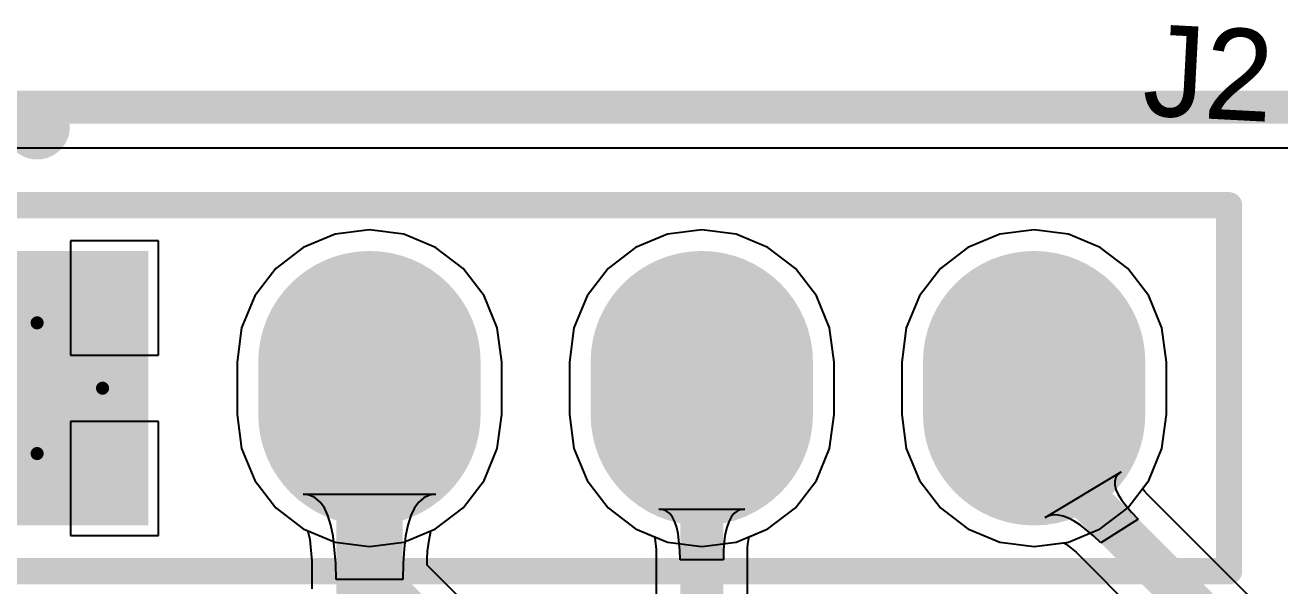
# Model space of a CAD drawing. Header units: millimetres. Extents: x -0.02 to 2.02, y -0.29 to 0.8.
# Drawn here: x 0.3338 to 0.7114, y 0.6346 to 0.8035 of the extents above; entities that cross this region are included whole.
import ezdxf

# ---------------------------------------------------------------- set-up
doc = ezdxf.new("R2010")
doc.units = ezdxf.units.MM
doc.header["$MEASUREMENT"] = 0
for name, color, linetype in [('BottomLayer', 5, 'Continuous'), ('BottomSolder', 6, 'Continuous'), ('DrillGuide', 244, 'Continuous'), ('KeepOutLayer', 6, 'Continuous'), ('Mechanical2', 216, 'Continuous'), ('Mechanical4', 56, 'Continuous'), ('MultiLayer', 9, 'Continuous'), ('PadHoleLayer', 156, 'Continuous'), ('TopLayer', 1, 'Continuous'), ('TopOverlay', 2, 'Continuous'), ('TopSolder', 216, 'Continuous')]:
    doc.layers.add(name, color=color, linetype=linetype)

# ---------------------------------------------------------------- blocks, each defined once
blk = doc.blocks.new('HDR_ML_1X4_19')
at = {"layer": 'BottomLayer'}
blk.add_hatch(color=5, dxfattribs=at).paths.add_polyline_path([(-0.03937, 0.0315), (0.03937, 0.0315), (0.03937, -0.0315), (-0.03937, -0.0315)])
h = blk.add_hatch(color=5, dxfattribs=at)
edge = h.paths.add_edge_path()
edge.add_arc((-0.00787, -0.1), 0.0315, 90, 270)
edge.add_line((-0.00787, -0.1315), (0.00787, -0.1315))
edge.add_arc((0.00787, -0.1), 0.0315, 270, 450)
edge.add_line((0.00787, -0.0685), (-0.00787, -0.0685))
h = blk.add_hatch(color=5, dxfattribs=at)
edge = h.paths.add_edge_path()
edge.add_arc((-0.00787, -0.2), 0.0315, 90, 270)
edge.add_line((-0.00787, -0.2315), (0.00787, -0.2315))
edge.add_arc((0.00787, -0.2), 0.0315, 270, 450)
edge.add_line((0.00787, -0.1685), (-0.00787, -0.1685))
h = blk.add_hatch(color=5, dxfattribs=at)
edge = h.paths.add_edge_path()
edge.add_arc((-0.00787, -0.3), 0.0315, 90, 270)
edge.add_line((-0.00787, -0.3315), (0.00787, -0.3315))
edge.add_arc((0.00787, -0.3), 0.0315, 270, 450)
edge.add_line((0.00787, -0.2685), (-0.00787, -0.2685))
at = {"layer": 'BottomSolder'}
blk.add_hatch(color=6, dxfattribs=at).paths.add_polyline_path([(-0.04134, 0.03346), (0.04134, 0.03346), (0.04134, -0.03346), (-0.04134, -0.03346)])
h = blk.add_hatch(color=6, dxfattribs=at)
edge = h.paths.add_edge_path()
edge.add_arc((-0.00787, -0.1), 0.03346, 90, 270)
edge.add_line((-0.00787, -0.13346), (0.00787, -0.13346))
edge.add_arc((0.00787, -0.1), 0.03346, 270, 450)
edge.add_line((0.00787, -0.06654), (-0.00787, -0.06654))
h = blk.add_hatch(color=6, dxfattribs=at)
edge = h.paths.add_edge_path()
edge.add_arc((-0.00787, -0.2), 0.03346, 90, 270)
edge.add_line((-0.00787, -0.23346), (0.00787, -0.23346))
edge.add_arc((0.00787, -0.2), 0.03346, 270, 450)
edge.add_line((0.00787, -0.16654), (-0.00787, -0.16654))
h = blk.add_hatch(color=6, dxfattribs=at)
edge = h.paths.add_edge_path()
edge.add_arc((-0.00787, -0.3), 0.03346, 90, 270)
edge.add_line((-0.00787, -0.33346), (0.00787, -0.33346))
edge.add_arc((0.00787, -0.3), 0.03346, 270, 450)
edge.add_line((0.00787, -0.26654), (-0.00787, -0.26654))
at = {"layer": 'MultiLayer'}
blk.add_hatch(color=9, dxfattribs=at).paths.add_polyline_path([(-0.03937, 0.0315), (0.03937, 0.0315), (0.03937, -0.0315), (-0.03937, -0.0315)])
h = blk.add_hatch(color=9, dxfattribs=at)
edge = h.paths.add_edge_path()
edge.add_arc((-0.00787, -0.1), 0.0315, 90, 270)
edge.add_line((-0.00787, -0.1315), (0.00787, -0.1315))
edge.add_arc((0.00787, -0.1), 0.0315, 270, 450)
edge.add_line((0.00787, -0.0685), (-0.00787, -0.0685))
h = blk.add_hatch(color=9, dxfattribs=at)
edge = h.paths.add_edge_path()
edge.add_arc((-0.00787, -0.2), 0.0315, 90, 270)
edge.add_line((-0.00787, -0.2315), (0.00787, -0.2315))
edge.add_arc((0.00787, -0.2), 0.0315, 270, 450)
edge.add_line((0.00787, -0.1685), (-0.00787, -0.1685))
h = blk.add_hatch(color=9, dxfattribs=at)
edge = h.paths.add_edge_path()
edge.add_arc((-0.00787, -0.3), 0.0315, 90, 270)
edge.add_line((-0.00787, -0.3315), (0.00787, -0.3315))
edge.add_arc((0.00787, -0.3), 0.0315, 270, 450)
edge.add_line((0.00787, -0.2685), (-0.00787, -0.2685))
at = {"layer": 'PadHoleLayer'}
h = blk.add_hatch(color=156, dxfattribs=at)
edge = h.paths.add_edge_path()
edge.add_arc((0, 0), 0.02165, 0, 360)
h = blk.add_hatch(color=156, dxfattribs=at)
edge = h.paths.add_edge_path()
edge.add_arc((0, -0.1), 0.02165, 0, 360)
h = blk.add_hatch(color=156, dxfattribs=at)
edge = h.paths.add_edge_path()
edge.add_arc((0, -0.2), 0.02165, 0, 360)
h = blk.add_hatch(color=156, dxfattribs=at)
edge = h.paths.add_edge_path()
edge.add_arc((0, -0.3), 0.02165, 0, 360)
at = {"layer": 'TopLayer'}
blk.add_hatch(color=1, dxfattribs=at).paths.add_polyline_path([(-0.03937, 0.0315), (0.03937, 0.0315), (0.03937, -0.0315), (-0.03937, -0.0315)])
h = blk.add_hatch(color=1, dxfattribs=at)
edge = h.paths.add_edge_path()
edge.add_arc((-0.00787, -0.1), 0.0315, 90, 270)
edge.add_line((-0.00787, -0.1315), (0.00787, -0.1315))
edge.add_arc((0.00787, -0.1), 0.0315, 270, 450)
edge.add_line((0.00787, -0.0685), (-0.00787, -0.0685))
h = blk.add_hatch(color=1, dxfattribs=at)
edge = h.paths.add_edge_path()
edge.add_arc((-0.00787, -0.2), 0.0315, 90, 270)
edge.add_line((-0.00787, -0.2315), (0.00787, -0.2315))
edge.add_arc((0.00787, -0.2), 0.0315, 270, 450)
edge.add_line((0.00787, -0.1685), (-0.00787, -0.1685))
h = blk.add_hatch(color=1, dxfattribs=at)
edge = h.paths.add_edge_path()
edge.add_arc((-0.00787, -0.3), 0.0315, 90, 270)
edge.add_line((-0.00787, -0.3315), (0.00787, -0.3315))
edge.add_arc((0.00787, -0.3), 0.0315, 270, 450)
edge.add_line((0.00787, -0.2685), (-0.00787, -0.2685))
at = {"layer": 'TopSolder'}
blk.add_hatch(color=216, dxfattribs=at).paths.add_polyline_path([(-0.04134, 0.03346), (0.04134, 0.03346), (0.04134, -0.03346), (-0.04134, -0.03346)])
h = blk.add_hatch(color=216, dxfattribs=at)
edge = h.paths.add_edge_path()
edge.add_arc((-0.00787, -0.1), 0.03346, 90, 270)
edge.add_line((-0.00787, -0.13346), (0.00787, -0.13346))
edge.add_arc((0.00787, -0.1), 0.03346, 270, 450)
edge.add_line((0.00787, -0.06654), (-0.00787, -0.06654))
h = blk.add_hatch(color=216, dxfattribs=at)
edge = h.paths.add_edge_path()
edge.add_arc((-0.00787, -0.2), 0.03346, 90, 270)
edge.add_line((-0.00787, -0.23346), (0.00787, -0.23346))
edge.add_arc((0.00787, -0.2), 0.03346, 270, 450)
edge.add_line((0.00787, -0.16654), (-0.00787, -0.16654))
h = blk.add_hatch(color=216, dxfattribs=at)
edge = h.paths.add_edge_path()
edge.add_arc((-0.00787, -0.3), 0.03346, 90, 270)
edge.add_line((-0.00787, -0.33346), (0.00787, -0.33346))
edge.add_arc((0.00787, -0.3), 0.03346, 270, 450)
edge.add_line((0.00787, -0.26654), (-0.00787, -0.26654))
at = {"layer": 'Mechanical2'}
for points, const_width in [([(-0.05512, 0.05866), (-0.05512, -0.35866)], 0.00787), ([(0.05512, 0.05866), (0.05512, -0.35866)], 0.00787), ([(0, 0.01969), (0, -0.01969)], 0.00394), ([(-0.01969, 0), (0.01969, 0)], 0.00394), ([(-0.05512, -0.35866), (0.05512, -0.35866)], 0.00787)]:
    blk.add_lwpolyline(points, dxfattribs=dict(at, const_width=const_width))
for points, const_width in [([(-0.02067, 0, 1), (-0.0187, 0, 1)], 0.00197), ([(0.0187, 0, 1), (0.02067, 0, 1)], 0.00197), ([(-0.00098, -0.01969, 1), (0.00098, -0.01969, 1)], 0.00197), ([(-0.05709, -0.35866, 1), (-0.05315, -0.35866, 1)], 0.00394), ([(-0.05709, -0.35866, 1), (-0.05315, -0.35866, 1)], 0.00394), ([(0.05315, -0.35866, 1), (0.05709, -0.35866, 1)], 0.00394), ([(0.05315, -0.35866, 1), (0.05709, -0.35866, 1)], 0.00394)]:
    blk.add_lwpolyline(points, format="xyb", close=True, dxfattribs=dict(at, const_width=const_width))
at = {"layer": 'Mechanical4', "const_width": 0.00787}
for points in [[(-0.05512, 0.05866), (-0.05512, -0.35866)], [(0.05512, 0.05866), (0.05512, -0.35866)], [(-0.05512, -0.35866), (0.05512, -0.35866)]]:
    blk.add_lwpolyline(points, dxfattribs=at)
at = {"layer": 'Mechanical4', "const_width": 0.00394}
for points in [[(-0.05709, -0.35866, 1), (-0.05315, -0.35866, 1)], [(-0.05709, -0.35866, 1), (-0.05315, -0.35866, 1)], [(0.05315, -0.35866, 1), (0.05709, -0.35866, 1)], [(0.05315, -0.35866, 1), (0.05709, -0.35866, 1)]]:
    blk.add_lwpolyline(points, format="xyb", close=True, dxfattribs=at)
at = {"layer": 'TopOverlay', "const_width": 0.00787}
for points in [[(-0.05512, 0.05866), (-0.05512, -0.35866)], [(0.05512, 0.05866), (0.05512, -0.35866)], [(-0.05512, -0.35866), (0.05512, -0.35866)]]:
    blk.add_lwpolyline(points, dxfattribs=at)
at = {"layer": 'TopOverlay'}
for points, const_width in [([(0.08268, 0, 1), (0.0748, 0, 1)], 0.01181), ([(0.07185, 0, 1), (0.07776, 0, 1)], 0.00591), ([(0.07972, 0, 1), (0.08563, 0, 1)], 0.00591), ([(-0.05709, -0.35866, 1), (-0.05315, -0.35866, 1)], 0.00394), ([(-0.05709, -0.35866, 1), (-0.05315, -0.35866, 1)], 0.00394), ([(0.05315, -0.35866, 1), (0.05709, -0.35866, 1)], 0.00394), ([(0.05315, -0.35866, 1), (0.05709, -0.35866, 1)], 0.00394)]:
    blk.add_lwpolyline(points, format="xyb", close=True, dxfattribs=dict(at, const_width=const_width))
at = {"layer": 'Mechanical4'}
blk.add_text('J2', height=0.027559, rotation=267.0134, dxfattribs=at).set_placement((0.08223, -0.33233))

msp = doc.modelspace()

# ---------------------------------------------------------------- linework, layer by layer
at = {"layer": 'BottomLayer'}
for p, q in [((0.01224, 0.76659), (1.99114, 0.76659)), ((0.42709, 0.74054), (0.41748, 0.73656)), ((0.4374, 0.74189), (0.42709, 0.74054)), ((0.44771, 0.74054), (0.4374, 0.74189)), ((0.45732, 0.73656), (0.44771, 0.74054)), ((0.52709, 0.74054), (0.51748, 0.73656)), ((0.5374, 0.74189), (0.52709, 0.74054)), ((0.54771, 0.74054), (0.5374, 0.74189)), ((0.55732, 0.73656), (0.54771, 0.74054)), ((0.62709, 0.74054), (0.61748, 0.73656)), ((0.6374, 0.74189), (0.62709, 0.74054)), ((0.64771, 0.74054), (0.6374, 0.74189)), ((0.65732, 0.73656), (0.64771, 0.74054)), ((0.3739, 0.73855), (0.3474, 0.73855)), ((0.3474, 0.73855), (0.3474, 0.70418)), ((0.3739, 0.70418), (0.3739, 0.73855)), ((0.41748, 0.73656), (0.40923, 0.73022)), ((0.46557, 0.73022), (0.45732, 0.73656)), ((0.51748, 0.73656), (0.50923, 0.73022)), ((0.56557, 0.73022), (0.55732, 0.73656)), ((0.61748, 0.73656), (0.60923, 0.73022)), ((0.66557, 0.73022), (0.65732, 0.73656)), ((0.40923, 0.73022), (0.4029, 0.72197)), ((0.4719, 0.72197), (0.46557, 0.73022)), ((0.50923, 0.73022), (0.5029, 0.72197)), ((0.5719, 0.72197), (0.56557, 0.73022)), ((0.60923, 0.73022), (0.6029, 0.72197)), ((0.6719, 0.72197), (0.66557, 0.73022)), ((0.4029, 0.72197), (0.39892, 0.71237)), ((0.47588, 0.71237), (0.4719, 0.72197)), ((0.5029, 0.72197), (0.49892, 0.71237)), ((0.57588, 0.71237), (0.5719, 0.72197)), ((0.6029, 0.72197), (0.59892, 0.71237)), ((0.67588, 0.71237), (0.6719, 0.72197)), ((0.39892, 0.71237), (0.39757, 0.70206)), ((0.47724, 0.70206), (0.47588, 0.71237)), ((0.49892, 0.71237), (0.49757, 0.70206)), ((0.57724, 0.70206), (0.57588, 0.71237)), ((0.59892, 0.71237), (0.59757, 0.70206)), ((0.67724, 0.70206), (0.67588, 0.71237)), ((0.3474, 0.70418), (0.3739, 0.70418)), ((0.39757, 0.70206), (0.39757, 0.68631)), ((0.47724, 0.68631), (0.47724, 0.70206)), ((0.49757, 0.70206), (0.49757, 0.68631)), ((0.57724, 0.68631), (0.57724, 0.70206)), ((0.59757, 0.70206), (0.59757, 0.68631)), ((0.67724, 0.68631), (0.67724, 0.70206)), ((0.3739, 0.68418), (0.3474, 0.68418)), ((0.3474, 0.68418), (0.3474, 0.64981)), ((0.3739, 0.64981), (0.3739, 0.68418)), ((0.39757, 0.68631), (0.39892, 0.676)), ((0.47588, 0.676), (0.47724, 0.68631)), ((0.49757, 0.68631), (0.49892, 0.676)), ((0.57588, 0.676), (0.57724, 0.68631)), ((0.59757, 0.68631), (0.59892, 0.676)), ((0.67588, 0.676), (0.67724, 0.68631)), ((0.39892, 0.676), (0.4029, 0.66639)), ((0.4719, 0.66639), (0.47588, 0.676)), ((0.49892, 0.676), (0.5029, 0.66639)), ((0.5719, 0.66639), (0.57588, 0.676)), ((0.59892, 0.676), (0.6029, 0.66639)), ((0.6719, 0.66639), (0.67588, 0.676)), ((0.64075, 0.65523), (0.66359, 0.669)), ((0.66359, 0.669), (0.66262, 0.66824)), ((0.4029, 0.66639), (0.40923, 0.65814)), ((0.46557, 0.65814), (0.4719, 0.66639)), ((0.5029, 0.66639), (0.50923, 0.65814)), ((0.56557, 0.65814), (0.5719, 0.66639)), ((0.6029, 0.66639), (0.60923, 0.65814)), ((0.66197, 0.66733), (0.66166, 0.66627)), ((0.66166, 0.66627), (0.66168, 0.66506)), ((0.66168, 0.66506), (0.66203, 0.66371)), ((0.66262, 0.66824), (0.66197, 0.66733)), ((0.67006, 0.66399), (0.6719, 0.66639)), ((0.66203, 0.66371), (0.66271, 0.66221)), ((0.66271, 0.66221), (0.66372, 0.66055)), ((0.67064, 0.66322), (0.67006, 0.66399)), ((0.67144, 0.66229), (0.67064, 0.66322)), ((0.74497, 0.58876), (0.67144, 0.66229)), ((0.40923, 0.65814), (0.41748, 0.65181)), ((0.45732, 0.65181), (0.46557, 0.65814)), ((0.50923, 0.65814), (0.51748, 0.65181)), ((0.52568, 0.65763), (0.52446, 0.65779)), ((0.52446, 0.65779), (0.55035, 0.65779)), ((0.52678, 0.65717), (0.52568, 0.65763)), ((0.52774, 0.65641), (0.52678, 0.65717)), ((0.54803, 0.65717), (0.54706, 0.65641)), ((0.54912, 0.65763), (0.54803, 0.65717)), ((0.55035, 0.65779), (0.54912, 0.65763)), ((0.55732, 0.65181), (0.56557, 0.65814)), ((0.60923, 0.65814), (0.61748, 0.65181)), ((0.66372, 0.66055), (0.66507, 0.65875)), ((0.66507, 0.65875), (0.66674, 0.6568)), ((0.52858, 0.65534), (0.52774, 0.65641)), ((0.52929, 0.65396), (0.52858, 0.65534)), ((0.52987, 0.65228), (0.52929, 0.65396)), ((0.54551, 0.65396), (0.54493, 0.65228)), ((0.54622, 0.65534), (0.54551, 0.65396)), ((0.54706, 0.65641), (0.54622, 0.65534)), ((0.64194, 0.65577), (0.64075, 0.65523)), ((0.64323, 0.65602), (0.64194, 0.65577)), ((0.64464, 0.65598), (0.64323, 0.65602)), ((0.64614, 0.65565), (0.64464, 0.65598)), ((0.64776, 0.65504), (0.64614, 0.65565)), ((0.64948, 0.65413), (0.64776, 0.65504)), ((0.65131, 0.65294), (0.64948, 0.65413)), ((0.66875, 0.65471), (0.65745, 0.64762)), ((0.66674, 0.6568), (0.66875, 0.65471)), ((0.3474, 0.64981), (0.3739, 0.64981)), ((0.41748, 0.65181), (0.42709, 0.64783)), ((0.44771, 0.64783), (0.45732, 0.65181)), ((0.51748, 0.65181), (0.5232, 0.64944)), ((0.5232, 0.64944), (0.52327, 0.64912)), ((0.53032, 0.65029), (0.52987, 0.65228)), ((0.53084, 0.6454), (0.53032, 0.65029)), ((0.54448, 0.65029), (0.54416, 0.648)), ((0.54493, 0.65228), (0.54448, 0.65029)), ((0.55151, 0.649), (0.55161, 0.64944)), ((0.55161, 0.64944), (0.55732, 0.65181)), ((0.61748, 0.65181), (0.62709, 0.64783)), ((0.6553, 0.64968), (0.65131, 0.65294)), ((0.65745, 0.64762), (0.6553, 0.64968)), ((0.42709, 0.64783), (0.4374, 0.64647)), ((0.4374, 0.64647), (0.44771, 0.64783)), ((0.52327, 0.64912), (0.52364, 0.64562)), ((0.54416, 0.648), (0.54397, 0.6454)), ((0.55117, 0.64598), (0.55126, 0.64724)), ((0.55117, 0.5611), (0.55117, 0.64598)), ((0.55126, 0.64724), (0.55151, 0.649)), ((0.62709, 0.64783), (0.6374, 0.64647)), ((0.6374, 0.64647), (0.64636, 0.64765)), ((0.64636, 0.64765), (0.64709, 0.64717)), ((0.64709, 0.64717), (0.65001, 0.64478)), ((0.52364, 0.64562), (0.52364, 0.5554)), ((0.5309, 0.64249), (0.53084, 0.6454)), ((0.5439, 0.64249), (0.5309, 0.64249)), ((0.54397, 0.6454), (0.5439, 0.64249)), ((0.65001, 0.64478), (0.72147, 0.57332))]:
    msp.add_line(p, q, dxfattribs=at)
at = {"layer": 'BottomLayer', "const_width": 0.013}
for points in [[(0.5374, 0.5554), (0.5374, 0.69418)], [(0.6374, 0.67686), (0.6374, 0.69418)], [(0.6374, 0.67686), (0.73524, 0.57902)]]:
    msp.add_lwpolyline(points, dxfattribs=at)
at = {"layer": 'BottomLayer', "const_width": 0.0065}
for points in [[(0.53415, 0.69418, 1), (0.54065, 0.69418, 1)], [(0.63415, 0.69418, 1), (0.64065, 0.69418, 1)], [(0.63415, 0.67686, 1), (0.64065, 0.67686, 1)], [(0.63415, 0.67686, 1), (0.64065, 0.67686, 1)]]:
    msp.add_lwpolyline(points, format="xyb", close=True, dxfattribs=at)
at = {"layer": 'DrillGuide', "const_width": 0.00394}
msp.add_lwpolyline([(0, 0.77883), (2.0187, 0.77883)], dxfattribs=at)
at = {"layer": 'KeepOutLayer', "const_width": 0.01}
msp.add_lwpolyline([(0, 0.77883), (2.0187, 0.77883)], dxfattribs=at)
at = {"layer": 'TopLayer'}
for p, q in [((0.01224, 0.76659), (2.00647, 0.76659)), ((0.42709, 0.74054), (0.41748, 0.73656)), ((0.4374, 0.74189), (0.42709, 0.74054)), ((0.44771, 0.74054), (0.4374, 0.74189)), ((0.45732, 0.73656), (0.44771, 0.74054)), ((0.52709, 0.74054), (0.51748, 0.73656)), ((0.5374, 0.74189), (0.52709, 0.74054)), ((0.54771, 0.74054), (0.5374, 0.74189)), ((0.55732, 0.73656), (0.54771, 0.74054)), ((0.62709, 0.74054), (0.61748, 0.73656)), ((0.6374, 0.74189), (0.62709, 0.74054)), ((0.64771, 0.74054), (0.6374, 0.74189)), ((0.65732, 0.73656), (0.64771, 0.74054)), ((0.3739, 0.73855), (0.3474, 0.73855)), ((0.3474, 0.73855), (0.3474, 0.70418)), ((0.3739, 0.70418), (0.3739, 0.73855)), ((0.41748, 0.73656), (0.40923, 0.73022)), ((0.46557, 0.73022), (0.45732, 0.73656)), ((0.51748, 0.73656), (0.50923, 0.73022)), ((0.56557, 0.73022), (0.55732, 0.73656)), ((0.61748, 0.73656), (0.60923, 0.73022)), ((0.66557, 0.73022), (0.65732, 0.73656)), ((0.40923, 0.73022), (0.4029, 0.72197)), ((0.4719, 0.72197), (0.46557, 0.73022)), ((0.50923, 0.73022), (0.5029, 0.72197)), ((0.5719, 0.72197), (0.56557, 0.73022)), ((0.60923, 0.73022), (0.6029, 0.72197)), ((0.6719, 0.72197), (0.66557, 0.73022)), ((0.4029, 0.72197), (0.39892, 0.71237)), ((0.47588, 0.71237), (0.4719, 0.72197)), ((0.5029, 0.72197), (0.49892, 0.71237)), ((0.57588, 0.71237), (0.5719, 0.72197)), ((0.6029, 0.72197), (0.59892, 0.71237)), ((0.67588, 0.71237), (0.6719, 0.72197)), ((0.39892, 0.71237), (0.39757, 0.70206)), ((0.47724, 0.70206), (0.47588, 0.71237)), ((0.49892, 0.71237), (0.49757, 0.70206)), ((0.57724, 0.70206), (0.57588, 0.71237)), ((0.59892, 0.71237), (0.59757, 0.70206)), ((0.67724, 0.70206), (0.67588, 0.71237)), ((0.3474, 0.70418), (0.3739, 0.70418)), ((0.39757, 0.70206), (0.39757, 0.68631)), ((0.47724, 0.68631), (0.47724, 0.70206)), ((0.49757, 0.70206), (0.49757, 0.68631)), ((0.57724, 0.68631), (0.57724, 0.70206)), ((0.59757, 0.70206), (0.59757, 0.68631)), ((0.67724, 0.68631), (0.67724, 0.70206)), ((0.3739, 0.68418), (0.3474, 0.68418)), ((0.3474, 0.68418), (0.3474, 0.64981)), ((0.3739, 0.64981), (0.3739, 0.68418)), ((0.39757, 0.68631), (0.39892, 0.676)), ((0.47588, 0.676), (0.47724, 0.68631)), ((0.49757, 0.68631), (0.49892, 0.676)), ((0.57588, 0.676), (0.57724, 0.68631)), ((0.59757, 0.68631), (0.59892, 0.676)), ((0.67588, 0.676), (0.67724, 0.68631)), ((0.39892, 0.676), (0.4029, 0.66639)), ((0.4719, 0.66639), (0.47588, 0.676)), ((0.49892, 0.676), (0.5029, 0.66639)), ((0.5719, 0.66639), (0.57588, 0.676)), ((0.59892, 0.676), (0.6029, 0.66639)), ((0.6719, 0.66639), (0.67588, 0.676)), ((0.4029, 0.66639), (0.40923, 0.65814)), ((0.46557, 0.65814), (0.4719, 0.66639)), ((0.5029, 0.66639), (0.50923, 0.65814)), ((0.56557, 0.65814), (0.5719, 0.66639)), ((0.6029, 0.66639), (0.60923, 0.65814)), ((0.66557, 0.65814), (0.6719, 0.66639)), ((0.41936, 0.66197), (0.41748, 0.66222)), ((0.41748, 0.66222), (0.45733, 0.66222)), ((0.42105, 0.6612), (0.41936, 0.66197)), ((0.42254, 0.65991), (0.42105, 0.6612)), ((0.45375, 0.6612), (0.45226, 0.65991)), ((0.45544, 0.66197), (0.45375, 0.6612)), ((0.45733, 0.66222), (0.45544, 0.66197)), ((0.40923, 0.65814), (0.41748, 0.65181)), ((0.42383, 0.65812), (0.42254, 0.65991)), ((0.42492, 0.65581), (0.42383, 0.65812)), ((0.45097, 0.65812), (0.44988, 0.65581)), ((0.45226, 0.65991), (0.45097, 0.65812)), ((0.45732, 0.65181), (0.46557, 0.65814)), ((0.50923, 0.65814), (0.51748, 0.65181)), ((0.55732, 0.65181), (0.56557, 0.65814)), ((0.60923, 0.65814), (0.61748, 0.65181)), ((0.65732, 0.65181), (0.66557, 0.65814)), ((0.42581, 0.65298), (0.42492, 0.65581)), ((0.44988, 0.65581), (0.44899, 0.65298)), ((0.3474, 0.64981), (0.3739, 0.64981)), ((0.41748, 0.65181), (0.41888, 0.65123)), ((0.41888, 0.65123), (0.4189, 0.65117)), ((0.4189, 0.65117), (0.41944, 0.64857)), ((0.42651, 0.64965), (0.42581, 0.65298)), ((0.4273, 0.64143), (0.42651, 0.64965)), ((0.4483, 0.64965), (0.4478, 0.64579)), ((0.44899, 0.65298), (0.4483, 0.64965)), ((0.45534, 0.64846), (0.4559, 0.65117)), ((0.4559, 0.65117), (0.45592, 0.65123)), ((0.45592, 0.65123), (0.45732, 0.65181)), ((0.51748, 0.65181), (0.52709, 0.64783)), ((0.54771, 0.64783), (0.55732, 0.65181)), ((0.61748, 0.65181), (0.62709, 0.64783)), ((0.64771, 0.64783), (0.65732, 0.65181)), ((0.41944, 0.64857), (0.42007, 0.64209)), ((0.4478, 0.64579), (0.4475, 0.64143)), ((0.45491, 0.64509), (0.45534, 0.64846)), ((0.52709, 0.64783), (0.5374, 0.64647)), ((0.5374, 0.64647), (0.54771, 0.64783)), ((0.62709, 0.64783), (0.6374, 0.64647)), ((0.6374, 0.64647), (0.64771, 0.64783)), ((0.42007, 0.64209), (0.42007, 0.63375)), ((0.45474, 0.64261), (0.45491, 0.64509)), ((0.45474, 0.64093), (0.45474, 0.64261)), ((0.4274, 0.63655), (0.4273, 0.64143)), ((0.4475, 0.64143), (0.4474, 0.63655)), ((0.50537, 0.5903), (0.45474, 0.64093)), ((0.4474, 0.63655), (0.4274, 0.63655))]:
    msp.add_line(p, q, dxfattribs=at)
at = {"layer": 'TopLayer', "const_width": 0.02}
for points in [[(0.4374, 0.63375), (0.4374, 0.69418)], [(0.4374, 0.63375), (0.49311, 0.57804)]]:
    msp.add_lwpolyline(points, dxfattribs=at)
at = {"layer": 'TopLayer', "const_width": 0.01}
for points in [[(0.4324, 0.69418, 1), (0.4424, 0.69418, 1)], [(0.4324, 0.63375, 1), (0.4424, 0.63375, 1)], [(0.4324, 0.63375, 1), (0.4424, 0.63375, 1)]]:
    msp.add_lwpolyline(points, format="xyb", close=True, dxfattribs=at)

# ---------------------------------------------------------------- block references
at = {"rotation": 90}
msp.add_blockref('HDR_ML_1X4_19', (0.3374, 0.69418), dxfattribs=at)

doc.saveas('drawing.dxf')
